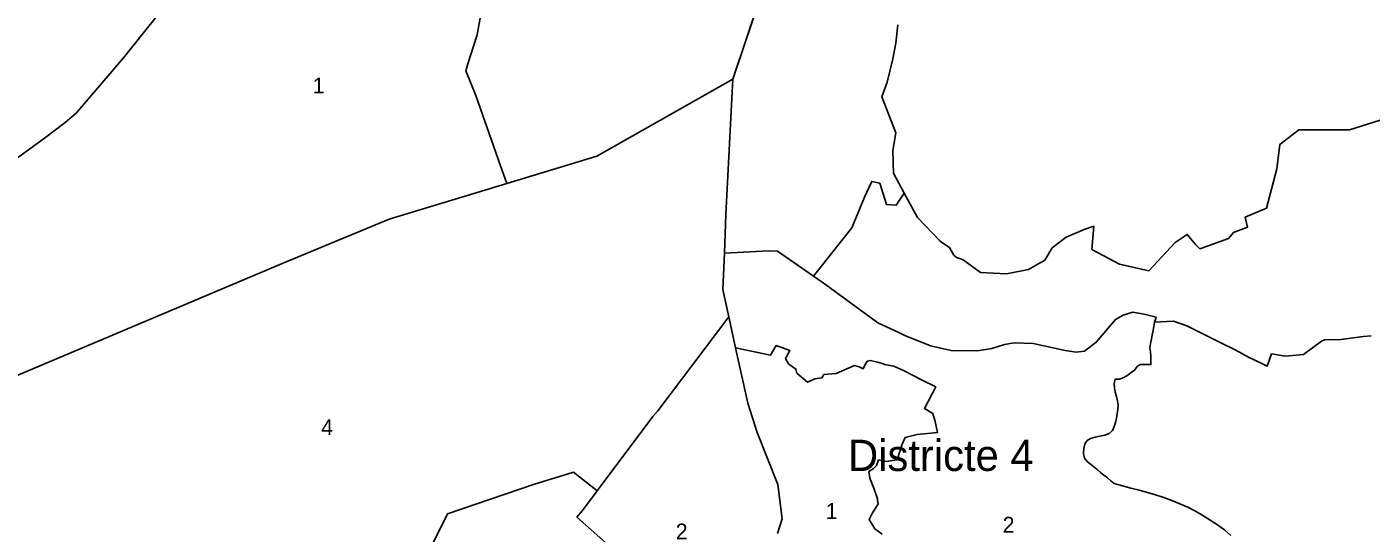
# Model space of a CAD drawing. Extents: x 482002 to 491535, y 4643046 to 4653103.
# Drawn here: x 484245 to 486398, y 4648177 to 4648987 of the extents above; entities that cross this region are included whole.
import ezdxf

# ---------------------------------------------------------------- set-up
doc = ezdxf.new("R2010")
doc.units = 0
for name, color, linetype in [('Level 1', 7, 'Continuous'), ('Level 4', 7, 'Continuous'), ('NUMERO', 7, 'Continuous'), ('SECCIONS', 7, 'Continuous')]:
    doc.layers.add(name, color=color, linetype=linetype)

msp = doc.modelspace()

# ---------------------------------------------------------------- linework, layer by layer
at = {"layer": 'Level 4'}
for p, q in [((485439.6, 4649093.8), (485375.7, 4648903.3)), ((485375.7, 4648903.3), (485439.6, 4649093.8)), ((485375.7, 4648903.3), (485157.9, 4648779.8)), ((485157.9, 4648779.8), (485375.7, 4648903.3)), ((485375.7, 4648903.3), (485364.4, 4648686.8)), ((485364.4, 4648686.8), (485375.7, 4648903.3)), ((485157.9, 4648779.8), (485014, 4648736.3)), ((485014, 4648736.3), (485157.9, 4648779.8)), ((485014, 4648736.3), (484825.3, 4648679.3)), ((484825.3, 4648679.3), (485014, 4648736.3)), ((485364.4, 4648686.8), (485362.1, 4648624.8)), ((485362.1, 4648624.8), (485364.4, 4648686.8)), ((484825.3, 4648679.3), (484656.7, 4648609.3)), ((484656.7, 4648609.3), (484825.3, 4648679.3)), ((485359.9, 4648566.8), (485362.1, 4648624.8)), ((485362.1, 4648624.8), (485359.9, 4648566.8)), ((485362.1, 4648624.8), (485433.4, 4648628.8)), ((485433.4, 4648628.8), (485362.1, 4648624.8)), ((485433.4, 4648628.8), (485447.2, 4648627.8)), ((485447.2, 4648627.8), (485433.4, 4648628.8)), ((485447.2, 4648627.8), (485505.1, 4648587.9)), ((485505.1, 4648587.9), (485447.2, 4648627.8)), ((484656.7, 4648609.3), (484220.8, 4648425.3)), ((484220.8, 4648425.3), (484656.7, 4648609.3)), ((485505.1, 4648587.9), (485524.1, 4648574.8)), ((485524.1, 4648574.8), (485505.1, 4648587.9)), ((485369.3, 4648522.8), (485359.9, 4648566.8)), ((485359.9, 4648566.8), (485369.3, 4648522.8)), ((485524.1, 4648574.8), (485608, 4648513.3)), ((485608, 4648513.3), (485524.1, 4648574.8)), ((485380, 4648473.3), (485369.3, 4648522.8)), ((485369.3, 4648522.8), (485380, 4648473.3)), ((485608, 4648513.3), (485642.8, 4648497.2)), ((485642.8, 4648497.2), (485608, 4648513.3)), ((485973.5, 4648501.3), (485988.6, 4648518.8)), ((485988.6, 4648518.8), (485973.5, 4648501.3)), ((485988.6, 4648518.8), (486000.7, 4648525.8)), ((486000.7, 4648525.8), (485988.6, 4648518.8)), ((486000.7, 4648525.8), (486016, 4648530.3)), ((486016, 4648530.3), (486000.7, 4648525.8)), ((486016, 4648530.3), (486034.1, 4648527.3)), ((486034.1, 4648527.3), (486016, 4648530.3)), ((486034.1, 4648527.3), (486053.4, 4648522.3)), ((486053.4, 4648522.3), (486034.1, 4648527.3)), ((486051, 4648514.6), (486049.7, 4648507.8)), ((486049.7, 4648507.8), (486051, 4648514.6)), ((486053.1, 4648520.3), (486051, 4648514.6)), ((486051, 4648514.6), (486053.1, 4648520.3)), ((486053.4, 4648522.3), (486053.1, 4648520.3)), ((486053.1, 4648520.3), (486053.4, 4648522.3)), ((485642.8, 4648497.2), (485651.2, 4648492.8)), ((485651.2, 4648492.8), (485642.8, 4648497.2)), ((485651.2, 4648492.8), (485691.9, 4648476.3)), ((485691.9, 4648476.3), (485651.2, 4648492.8)), ((485957.6, 4648482.3), (485973.5, 4648501.3)), ((485973.5, 4648501.3), (485957.6, 4648482.3)), ((486047.1, 4648494.1), (486045.8, 4648487.2)), ((486045.8, 4648487.2), (486047.1, 4648494.1)), ((486048.4, 4648500.9), (486047.1, 4648494.1)), ((486047.1, 4648494.1), (486048.4, 4648500.9)), ((486049.7, 4648507.8), (486048.4, 4648500.9)), ((486048.4, 4648500.9), (486049.7, 4648507.8)), ((485399.6, 4648384.8), (485380, 4648473.3)), ((485380, 4648473.3), (485399.6, 4648384.8)), ((485691.9, 4648476.3), (485725, 4648468.8)), ((485725, 4648468.8), (485691.9, 4648476.3)), ((485767.2, 4648468.3), (485790.3, 4648472.3)), ((485790.3, 4648472.3), (485767.2, 4648468.3)), ((485790.3, 4648472.3), (485810.7, 4648478.8)), ((485810.7, 4648478.8), (485790.3, 4648472.3)), ((485810.7, 4648478.8), (485826.2, 4648481.3)), ((485826.2, 4648481.3), (485810.7, 4648478.8)), ((485826.2, 4648481.3), (485856.5, 4648480.3)), ((485856.5, 4648480.3), (485826.2, 4648481.3)), ((485856.5, 4648480.3), (485907.6, 4648469.3)), ((485907.6, 4648469.3), (485856.5, 4648480.3)), ((485907.6, 4648469.3), (485925.5, 4648466.3)), ((485925.5, 4648466.3), (485907.6, 4648469.3)), ((485938.6, 4648467.8), (485957.6, 4648482.3)), ((485957.6, 4648482.3), (485938.6, 4648467.8)), ((486044.6, 4648480.3), (486043.3, 4648473.5)), ((486043.3, 4648473.5), (486044.6, 4648480.3)), ((486043.3, 4648473.5), (486044.2, 4648466.9)), ((486044.2, 4648466.9), (486043.3, 4648473.5)), ((486045.8, 4648487.2), (486044.6, 4648480.3)), ((486044.6, 4648480.3), (486045.8, 4648487.2)), ((485725, 4648468.8), (485767.2, 4648468.3)), ((485767.2, 4648468.3), (485725, 4648468.8)), ((485925.5, 4648466.3), (485938.6, 4648467.8)), ((485938.6, 4648467.8), (485925.5, 4648466.3)), ((486044.2, 4648466.9), (486044.8, 4648459.7)), ((486044.8, 4648459.7), (486044.2, 4648466.9)), ((486044.8, 4648459.7), (486045, 4648446.5)), ((486045, 4648446.5), (486044.8, 4648459.7)), ((486008.1, 4648429.8), (486001.7, 4648425.6)), ((486001.7, 4648425.6), (486008.1, 4648429.8)), ((486013.3, 4648434), (486008.1, 4648429.8)), ((486008.1, 4648429.8), (486013.3, 4648434)), ((486018.7, 4648437.6), (486013.3, 4648434)), ((486013.3, 4648434), (486018.7, 4648437.6)), ((486023, 4648443.3), (486018.7, 4648437.6)), ((486018.7, 4648437.6), (486023, 4648443.3)), ((486028, 4648446.5), (486023, 4648443.3)), ((486023, 4648443.3), (486028, 4648446.5)), ((486036.7, 4648446.8), (486028, 4648446.5)), ((486028, 4648446.5), (486036.7, 4648446.8)), ((486045, 4648446.5), (486036.7, 4648446.8)), ((486036.7, 4648446.8), (486045, 4648446.5)), ((485987.6, 4648423.1), (485986.2, 4648416.3)), ((485986.2, 4648416.3), (485987.6, 4648423.1)), ((485986.2, 4648416.3), (485986.5, 4648409.3)), ((485986.5, 4648409.3), (485986.2, 4648416.3)), ((485986.5, 4648409.3), (485988, 4648402.3)), ((485988, 4648402.3), (485986.5, 4648409.3)), ((485994.7, 4648423), (485987.6, 4648423.1)), ((485987.6, 4648423.1), (485994.7, 4648423)), ((486001.7, 4648425.6), (485994.7, 4648423)), ((485994.7, 4648423), (486001.7, 4648425.6)), ((485414.5, 4648337.8), (485399.6, 4648384.8)), ((485399.6, 4648384.8), (485414.5, 4648337.8)), ((485988, 4648402.3), (485989.9, 4648395.3)), ((485989.9, 4648395.3), (485988, 4648402.3)), ((485989.9, 4648395.3), (485991.6, 4648388.3)), ((485991.6, 4648388.3), (485989.9, 4648395.3)), ((485991.6, 4648388.3), (485992.5, 4648381.4)), ((485992.5, 4648381.4), (485991.6, 4648388.3)), ((485991.2, 4648367.6), (485990, 4648360.7)), ((485990, 4648360.7), (485991.2, 4648367.6)), ((485992.1, 4648374.5), (485991.2, 4648367.6)), ((485991.2, 4648367.6), (485992.1, 4648374.5)), ((485992.5, 4648381.4), (485992.1, 4648374.5)), ((485992.1, 4648374.5), (485992.5, 4648381.4)), ((485983.3, 4648340.8), (485978.1, 4648336.5)), ((485978.1, 4648336.5), (485983.3, 4648340.8)), ((485986.3, 4648347.2), (485983.3, 4648340.8)), ((485983.3, 4648340.8), (485986.3, 4648347.2)), ((485988.4, 4648353.9), (485986.3, 4648347.2)), ((485986.3, 4648347.2), (485988.4, 4648353.9)), ((485990, 4648360.7), (485988.4, 4648353.9)), ((485988.4, 4648353.9), (485990, 4648360.7)), ((485447.8, 4648254.8), (485414.5, 4648337.8)), ((485414.5, 4648337.8), (485447.8, 4648254.8)), ((485939.5, 4648319.6), (485937.4, 4648312.3)), ((485937.4, 4648312.3), (485939.5, 4648319.6)), ((485942.9, 4648324.9), (485939.5, 4648319.6)), ((485939.5, 4648319.6), (485942.9, 4648324.9)), ((485948.4, 4648328.3), (485942.9, 4648324.9)), ((485942.9, 4648324.9), (485948.4, 4648328.3)), ((485955.6, 4648330.4), (485948.4, 4648328.3)), ((485948.4, 4648328.3), (485955.6, 4648330.4)), ((485963.4, 4648332), (485955.6, 4648330.4)), ((485955.6, 4648330.4), (485963.4, 4648332)), ((485971.2, 4648333.8), (485963.4, 4648332)), ((485963.4, 4648332), (485971.2, 4648333.8)), ((485978.1, 4648336.5), (485971.2, 4648333.8)), ((485971.2, 4648333.8), (485978.1, 4648336.5)), ((485937.4, 4648312.3), (485936.9, 4648304.4)), ((485936.9, 4648304.4), (485937.4, 4648312.3)), ((485936.9, 4648304.4), (485938.6, 4648297)), ((485938.6, 4648297), (485936.9, 4648304.4)), ((485938.6, 4648297), (485942.9, 4648291.6)), ((485942.9, 4648291.6), (485938.6, 4648297)), ((485942.9, 4648291.6), (485948.3, 4648287.2)), ((485948.3, 4648287.2), (485942.9, 4648291.6)), ((485948.3, 4648287.2), (485953.7, 4648282.8)), ((485953.7, 4648282.8), (485948.3, 4648287.2)), ((485953.7, 4648282.8), (485959.1, 4648278.4)), ((485959.1, 4648278.4), (485953.7, 4648282.8)), ((485959.1, 4648278.4), (485964.5, 4648274)), ((485964.5, 4648274), (485959.1, 4648278.4)), ((485454.9, 4648199.8), (485447.8, 4648254.8)), ((485447.8, 4648254.8), (485454.9, 4648199.8)), ((485964.5, 4648274), (485969.9, 4648269.6)), ((485969.9, 4648269.6), (485964.5, 4648274)), ((485969.9, 4648269.6), (485975.3, 4648265.1)), ((485975.3, 4648265.1), (485969.9, 4648269.6)), ((485975.3, 4648265.1), (485980.7, 4648260.7)), ((485980.7, 4648260.7), (485975.3, 4648265.1)), ((485980.7, 4648260.7), (485986.1, 4648256.3)), ((485986.1, 4648256.3), (485980.7, 4648260.7)), ((485986.1, 4648256.3), (485999.4, 4648252.7)), ((485999.4, 4648252.7), (485986.1, 4648256.3)), ((485999.4, 4648252.7), (486012.7, 4648249)), ((486012.7, 4648249), (485999.4, 4648252.7)), ((486012.7, 4648249), (486026, 4648245.4)), ((486026, 4648245.4), (486012.7, 4648249)), ((486026, 4648245.4), (486039.4, 4648241.8)), ((486039.4, 4648241.8), (486026, 4648245.4)), ((486039.4, 4648241.8), (486052.6, 4648238)), ((486052.6, 4648238), (486039.4, 4648241.8)), ((486052.6, 4648238), (486065.7, 4648233.8)), ((486065.7, 4648233.8), (486052.6, 4648238)), ((486065.7, 4648233.8), (486078.7, 4648229.1)), ((486078.7, 4648229.1), (486065.7, 4648233.8)), ((486078.7, 4648229.1), (486091.5, 4648223.9)), ((486091.5, 4648223.9), (486078.7, 4648229.1)), ((486091.5, 4648223.9), (486104.2, 4648218.3)), ((486104.2, 4648218.3), (486091.5, 4648223.9)), ((486104.2, 4648218.3), (486116.3, 4648211.8)), ((486116.3, 4648211.8), (486104.2, 4648218.3)), ((486116.3, 4648211.8), (486128.2, 4648204.8)), ((486128.2, 4648204.8), (486116.3, 4648211.8)), ((485447, 4648176.3), (485454.9, 4648199.8)), ((485454.9, 4648199.8), (485447, 4648176.3)), ((486128.2, 4648204.8), (486140, 4648197.6)), ((486140, 4648197.6), (486128.2, 4648204.8)), ((486140, 4648197.6), (486151.7, 4648190.3)), ((486151.7, 4648190.3), (486140, 4648197.6)), ((486151.7, 4648190.3), (486162.9, 4648182.2)), ((486162.9, 4648182.2), (486151.7, 4648190.3)), ((486162.9, 4648182.2), (486173.2, 4648172.9)), ((486173.2, 4648172.9), (486162.9, 4648182.2))]:
    msp.add_line(p, q, dxfattribs=at)
at = {"layer": 'SECCIONS'}
for points in [[(484997.9, 4649152.4), (484966.4, 4648974.4), (484951.2, 4648927.8), (484948.2, 4648916.7), (484964.4, 4648877.2), (485003.9, 4648764.7), (485014, 4648736.3), (484825.3, 4648679.3), (484656.7, 4648609.3), (484220.8, 4648425.3), (484213.2, 4648522.3), (484202.4, 4648671.5), (484196.5, 4648752.8), (484275.9, 4648810.3), (484307, 4648833.8), (484324.5, 4648848.8), (484400.3, 4648937.3), (484488.4, 4649047.8)], [(485439.6, 4649093.8), (485375.7, 4648903.3), (485157.9, 4648779.8), (485014, 4648736.3), (485003.9, 4648764.7), (484964.4, 4648877.2), (484948.2, 4648916.7), (484951.2, 4648927.8), (484966.4, 4648974.4), (484997.9, 4649152.4)], [(485640.1, 4648990.3), (485636.7, 4648960.8), (485631.8, 4648935.8), (485622.7, 4648898.3), (485614, 4648874.8), (485636.6, 4648817.3), (485632, 4648789.3), (485632.8, 4648752.8), (485650.2, 4648720.8), (485637.2, 4648701.6), (485621.6, 4648702.6), (485610.9, 4648736.7), (485598.2, 4648739.7), (485586.5, 4648714.3), (485566, 4648665.5), (485505.1, 4648587.9), (485447.2, 4648627.8), (485433.4, 4648628.8), (485362.1, 4648624.8), (485364.4, 4648686.8), (485375.7, 4648903.3), (485439.6, 4649093.8)], [(484488.4, 4649047.8), (484400.3, 4648937.3), (484324.5, 4648848.8), (484307, 4648833.8), (484275.9, 4648810.3), (484196.5, 4648752.8)], [(486449.2, 4648849.3), (486362.8, 4648822.3), (486281.7, 4648822.3), (486251.7, 4648798.7), (486246.5, 4648759.8), (486230.3, 4648696.9), (486196.2, 4648682.3), (486199.6, 4648666.3), (486177.4, 4648657.8), (486169, 4648648.3), (486123.5, 4648631.8), (486116.6, 4648638.8), (486103.2, 4648654.8), (486083.9, 4648641.8), (486041.9, 4648596.3), (485995, 4648607.2), (485950.4, 4648630.7), (485953.9, 4648667.8), (485938.1, 4648662.8), (485909.4, 4648650.3), (485887.1, 4648633.3), (485875.2, 4648613.8), (485849.1, 4648598.8), (485813.9, 4648591.8), (485772.4, 4648593.8), (485744.7, 4648614.3), (485742, 4648615.3), (485733.7, 4648617.8), (485729.4, 4648621.8), (485725, 4648629.3), (485722.6, 4648633.8), (485710.5, 4648641.8), (485706.9, 4648644.3), (485671.6, 4648681.8), (485650.2, 4648720.8), (485632.8, 4648752.8), (485632, 4648789.3), (485636.6, 4648817.3), (485614, 4648874.8), (485622.7, 4648898.3), (485631.8, 4648935.8), (485636.7, 4648960.8), (485640.1, 4648990.3)], [(484220.8, 4648425.3), (484656.7, 4648609.3), (484825.3, 4648679.3), (485014, 4648736.3), (485157.9, 4648779.8), (485375.7, 4648903.3), (485364.4, 4648686.8), (485362.1, 4648624.8), (485359.9, 4648566.8), (485369.3, 4648522.8), (485255.6, 4648372.3), (485247.4, 4648363.3), (485158.5, 4648244.3), (485120.7, 4648274.3), (485056.5, 4648254.8), (484919, 4648207.8), (484869.2, 4648107.3)], [(486397.6, 4648492.6), (486385.4, 4648491.5), (486349.1, 4648486.9), (486322.9, 4648486.2), (486318, 4648484.1), (486289.2, 4648462.9), (486260, 4648459.9), (486238.2, 4648463.5), (486231.2, 4648444.1), (486222.8, 4648448), (486201.5, 4648458.5), (486179.8, 4648470.2), (486153.7, 4648482.8), (486130.3, 4648494.5), (486102.6, 4648508.6), (486081.3, 4648516.2), (486051, 4648514.6), (486053.1, 4648520.3), (486053.4, 4648522.3), (486034.1, 4648527.3), (486016, 4648530.3), (486000.7, 4648525.8), (485988.6, 4648518.8), (485973.5, 4648501.3), (485957.6, 4648482.3), (485938.6, 4648467.8), (485925.5, 4648466.3), (485907.6, 4648469.3), (485856.5, 4648480.3), (485826.2, 4648481.3), (485810.7, 4648478.8), (485790.3, 4648472.3), (485767.2, 4648468.3), (485725, 4648468.8), (485691.9, 4648476.3), (485651.2, 4648492.8), (485642.8, 4648497.2), (485608, 4648513.3), (485524.1, 4648574.8), (485505.1, 4648587.9), (485566, 4648665.5), (485586.5, 4648714.3), (485598.2, 4648739.7), (485610.9, 4648736.7), (485621.6, 4648702.6), (485637.2, 4648701.6), (485650.2, 4648720.8), (485671.6, 4648681.8), (485706.9, 4648644.3), (485710.5, 4648641.8), (485722.6, 4648633.8), (485725, 4648629.3), (485729.4, 4648621.8), (485733.7, 4648617.8), (485742, 4648615.3), (485744.7, 4648614.3), (485772.4, 4648593.8), (485813.9, 4648591.8), (485849.1, 4648598.8), (485875.2, 4648613.8), (485887.1, 4648633.3), (485909.4, 4648650.3), (485938.1, 4648662.8), (485953.9, 4648667.8), (485950.4, 4648630.7), (485995, 4648607.2), (486041.9, 4648596.3), (486083.9, 4648641.8), (486103.2, 4648654.8), (486116.6, 4648638.8), (486123.5, 4648631.8), (486169, 4648648.3), (486177.4, 4648657.8), (486199.6, 4648666.3), (486196.2, 4648682.3), (486230.3, 4648696.9), (486246.5, 4648759.8), (486251.7, 4648798.7), (486281.7, 4648822.3), (486362.8, 4648822.3), (486449.2, 4648849.3)], [(485614.9, 4648175.1), (485603.1, 4648183.5), (485594.1, 4648198.4), (485599, 4648208.1), (485608.5, 4648223.5), (485607.4, 4648229.3), (485607.4, 4648231.6), (485601.3, 4648249), (485595.2, 4648264.6), (485593.2, 4648275.3), (485600.6, 4648279.6), (485605.6, 4648284.8), (485609.1, 4648294), (485620.4, 4648291.6), (485638.7, 4648294.3), (485646.6, 4648319.2), (485651.4, 4648329.8), (485670.9, 4648334.9), (485703.4, 4648337.9), (485699.8, 4648355.4), (485695.8, 4648368.4), (485682.8, 4648376.5), (485700.7, 4648410.9), (485678.8, 4648421.8), (485649.9, 4648436.3), (485633.3, 4648443.8), (485618.3, 4648446.8), (485616.5, 4648447.8), (485609.5, 4648449.8), (485596.3, 4648453.3), (485590.9, 4648451.8), (485587.5, 4648446.8), (485584.2, 4648439.8), (485577.8, 4648442.8), (485570.4, 4648444.8), (485541.1, 4648432.5), (485521.6, 4648430.6), (485518, 4648425.3), (485506.8, 4648423.8), (485495.5, 4648418.4), (485478.1, 4648432.8), (485476.6, 4648439.2), (485464.8, 4648447.8), (485460.1, 4648456), (485467, 4648468.8), (485444.9, 4648476.8), (485436.2, 4648461.8), (485380, 4648473.3), (485369.3, 4648522.8), (485359.9, 4648566.8), (485362.1, 4648624.8), (485433.4, 4648628.8), (485447.2, 4648627.8), (485505.1, 4648587.9), (485524.1, 4648574.8), (485608, 4648513.3), (485642.8, 4648497.2), (485651.2, 4648492.8), (485691.9, 4648476.3), (485725, 4648468.8), (485767.2, 4648468.3), (485790.3, 4648472.3), (485810.7, 4648478.8), (485826.2, 4648481.3), (485856.5, 4648480.3), (485907.6, 4648469.3), (485925.5, 4648466.3), (485938.6, 4648467.8), (485957.6, 4648482.3), (485973.5, 4648501.3), (485988.6, 4648518.8), (486000.7, 4648525.8), (486016, 4648530.3), (486034.1, 4648527.3), (486053.4, 4648522.3), (486053.1, 4648520.3), (486051, 4648514.6), (486049.7, 4648507.8), (486048.4, 4648500.9), (486047.1, 4648494.1), (486045.8, 4648487.2), (486044.6, 4648480.3), (486043.3, 4648473.5), (486044.2, 4648466.9), (486044.8, 4648459.7), (486045, 4648446.5), (486036.7, 4648446.8), (486028, 4648446.5), (486023, 4648443.3), (486018.7, 4648437.6), (486013.3, 4648434), (486008.1, 4648429.8), (486001.7, 4648425.6), (485994.7, 4648423), (485987.6, 4648423.1), (485986.2, 4648416.3), (485986.5, 4648409.3), (485988, 4648402.3), (485989.9, 4648395.3), (485991.6, 4648388.3), (485992.5, 4648381.4), (485992.1, 4648374.5), (485991.2, 4648367.6), (485990, 4648360.7), (485988.4, 4648353.9), (485986.3, 4648347.2), (485983.3, 4648340.8), (485978.1, 4648336.5), (485971.2, 4648333.8), (485963.4, 4648332), (485955.6, 4648330.4), (485948.4, 4648328.3), (485942.9, 4648324.9), (485939.5, 4648319.6), (485937.4, 4648312.3), (485936.9, 4648304.4), (485938.6, 4648297), (485942.9, 4648291.6), (485948.3, 4648287.2), (485953.7, 4648282.8), (485959.1, 4648278.4), (485964.5, 4648274), (485969.9, 4648269.6), (485975.3, 4648265.1), (485980.7, 4648260.7), (485986.1, 4648256.3), (485999.4, 4648252.7), (486012.7, 4648249), (486026, 4648245.4), (486039.4, 4648241.8), (486052.6, 4648238), (486065.7, 4648233.8), (486078.7, 4648229.1), (486091.5, 4648223.9), (486104.2, 4648218.3), (486116.3, 4648211.8), (486128.2, 4648204.8), (486140, 4648197.6), (486151.7, 4648190.3), (486162.9, 4648182.2), (486173.2, 4648172.9)], [(485199.6, 4648137.3), (485126.1, 4648202.3), (485134.8, 4648212.8), (485158.5, 4648244.3), (485247.4, 4648363.3), (485255.6, 4648372.3), (485369.3, 4648522.8), (485380, 4648473.3), (485399.6, 4648384.8), (485414.5, 4648337.8), (485447.8, 4648254.8), (485454.9, 4648199.8), (485447, 4648176.3)], [(486173.2, 4648172.9), (486162.9, 4648182.2), (486151.7, 4648190.3), (486140, 4648197.6), (486128.2, 4648204.8), (486116.3, 4648211.8), (486104.2, 4648218.3), (486091.5, 4648223.9), (486078.7, 4648229.1), (486065.7, 4648233.8), (486052.6, 4648238), (486039.4, 4648241.8), (486026, 4648245.4), (486012.7, 4648249), (485999.4, 4648252.7), (485986.1, 4648256.3), (485980.7, 4648260.7), (485975.3, 4648265.1), (485969.9, 4648269.6), (485964.5, 4648274), (485959.1, 4648278.4), (485953.7, 4648282.8), (485948.3, 4648287.2), (485942.9, 4648291.6), (485938.6, 4648297), (485936.9, 4648304.4), (485937.4, 4648312.3), (485939.5, 4648319.6), (485942.9, 4648324.9), (485948.4, 4648328.3), (485955.6, 4648330.4), (485963.4, 4648332), (485971.2, 4648333.8), (485978.1, 4648336.5), (485983.3, 4648340.8), (485986.3, 4648347.2), (485988.4, 4648353.9), (485990, 4648360.7), (485991.2, 4648367.6), (485992.1, 4648374.5), (485992.5, 4648381.4), (485991.6, 4648388.3), (485989.9, 4648395.3), (485988, 4648402.3), (485986.5, 4648409.3), (485986.2, 4648416.3), (485987.6, 4648423.1), (485994.7, 4648423), (486001.7, 4648425.6), (486008.1, 4648429.8), (486013.3, 4648434), (486018.7, 4648437.6), (486023, 4648443.3), (486028, 4648446.5), (486036.7, 4648446.8), (486045, 4648446.5), (486044.8, 4648459.7), (486044.2, 4648466.9), (486043.3, 4648473.5), (486044.6, 4648480.3), (486045.8, 4648487.2), (486047.1, 4648494.1), (486048.4, 4648500.9), (486049.7, 4648507.8), (486051, 4648514.6), (486081.3, 4648516.2), (486102.6, 4648508.6), (486130.3, 4648494.5), (486153.7, 4648482.8), (486179.8, 4648470.2), (486201.5, 4648458.5), (486222.8, 4648448), (486231.2, 4648444.1), (486238.2, 4648463.5), (486260, 4648459.9), (486289.2, 4648462.9), (486318, 4648484.1), (486322.9, 4648486.2), (486349.1, 4648486.9), (486385.4, 4648491.5), (486397.6, 4648492.6)], [(485447, 4648176.3), (485454.9, 4648199.8), (485447.8, 4648254.8), (485414.5, 4648337.8), (485399.6, 4648384.8), (485380, 4648473.3), (485436.2, 4648461.8), (485444.9, 4648476.8), (485467, 4648468.8), (485460.1, 4648456), (485464.8, 4648447.8), (485476.6, 4648439.2), (485478.1, 4648432.8), (485495.5, 4648418.4), (485506.8, 4648423.8), (485518, 4648425.3), (485521.6, 4648430.6), (485541.1, 4648432.5), (485570.4, 4648444.8), (485577.8, 4648442.8), (485584.2, 4648439.8), (485587.5, 4648446.8), (485590.9, 4648451.8), (485596.3, 4648453.3), (485609.5, 4648449.8), (485616.5, 4648447.8), (485618.3, 4648446.8), (485633.3, 4648443.8), (485649.9, 4648436.3), (485678.8, 4648421.8), (485700.7, 4648410.9), (485682.8, 4648376.5), (485695.8, 4648368.4), (485699.8, 4648355.4), (485703.4, 4648337.9), (485670.9, 4648334.9), (485651.4, 4648329.8), (485646.6, 4648319.2), (485638.7, 4648294.3), (485620.4, 4648291.6), (485609.1, 4648294), (485605.6, 4648284.8), (485600.6, 4648279.6), (485593.2, 4648275.3), (485595.2, 4648264.6), (485601.3, 4648249), (485607.4, 4648231.6), (485607.4, 4648229.3), (485608.5, 4648223.5), (485599, 4648208.1), (485594.1, 4648198.4), (485603.1, 4648183.5), (485614.9, 4648175.1)], [(484869.2, 4648107.3), (484919, 4648207.8), (485056.5, 4648254.8), (485120.7, 4648274.3), (485158.5, 4648244.3), (485134.8, 4648212.8), (485126.1, 4648202.3), (485199.6, 4648137.3)]]:
    msp.add_lwpolyline(points, dxfattribs=at)

# ---------------------------------------------------------------- texts
at = {"layer": 'Level 1'}
msp.add_text('Districte 4', height=50, dxfattribs=at).set_placement((485560.1, 4648276.3))
at = {"layer": 'NUMERO'}
for s, p in [('1', (484703.2, 4648880.3)), ('1', (484703.2, 4648880.3)), ('4', (484716.7, 4648333.7)), ('4', (484716.7, 4648333.7)), ('1', (485524.3, 4648199.6)), ('1', (485524.3, 4648199.6)), ('2', (485284.4, 4648166.7)), ('2', (485284.4, 4648166.7)), ('2', (485807.7, 4648177.5)), ('2', (485807.7, 4648177.5))]:
    msp.add_text(s, height=25.4, rotation=359.9995, dxfattribs=at).set_placement(p)

doc.saveas('drawing.dxf')
